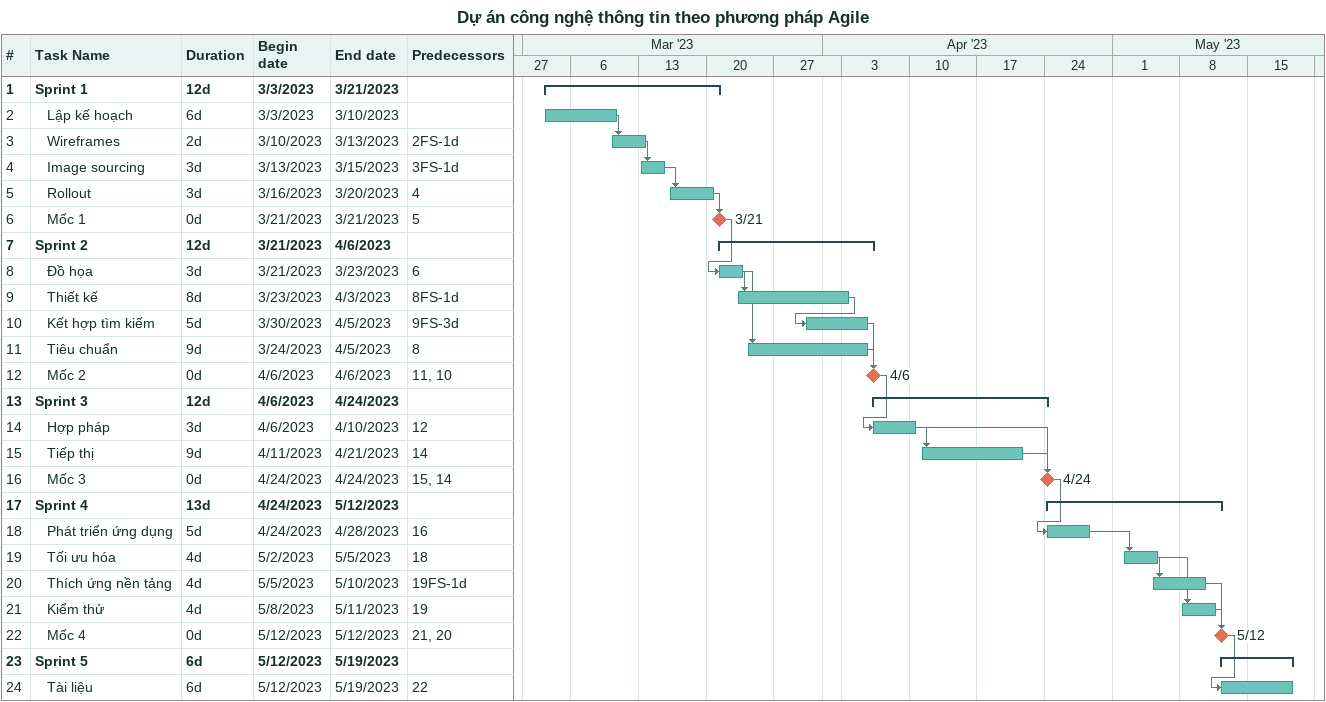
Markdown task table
Dự án công nghệ thông tin theo phương pháp Agile

| ID | Level | Task | Duration | Start | Finish | Predecessors |
|---|---|---|---|---|---|---|
| 1 | 1 | **Sprint 1** | 12d | 2023-03-03 | 2023-03-21 |  |
| 2 | 2 | Lập kế hoạch | 6d | 2023-03-03 | 2023-03-10 |  |
| 3 | 2 | Wireframes | 2d | 2023-03-10 | 2023-03-13 | 2FS-1d |
| 4 | 2 | Image sourcing | 3d | 2023-03-13 | 2023-03-15 | 3FS-1d |
| 5 | 2 | Rollout | 3d | 2023-03-16 | 2023-03-20 | 4 |
| 6 | 2 | Mốc 1 | 0d | 2023-03-21 | 2023-03-21 | 5 |
| 7 | 1 | **Sprint 2** | 12d | 2023-03-21 | 2023-04-06 |  |
| 8 | 2 | Đồ họa | 3d | 2023-03-21 | 2023-03-23 | 6 |
| 9 | 2 | Thiết kế | 8d | 2023-03-23 | 2023-04-03 | 8FS-1d |
| 10 | 2 | Kết hợp tìm kiếm | 5d | 2023-03-30 | 2023-04-05 | 9FS-3d |
| 11 | 2 | Tiêu chuẩn | 9d | 2023-03-24 | 2023-04-05 | 8 |
| 12 | 2 | Mốc 2 | 0d | 2023-04-06 | 2023-04-06 | 11, 10 |
| 13 | 1 | **Sprint 3** | 12d | 2023-04-06 | 2023-04-24 |  |
| 14 | 2 | Hợp pháp | 3d | 2023-04-06 | 2023-04-10 | 12 |
| 15 | 2 | Tiếp thị | 9d | 2023-04-11 | 2023-04-21 | 14 |
| 16 | 2 | Mốc 3 | 0d | 2023-04-24 | 2023-04-24 | 15, 14 |
| 17 | 1 | **Sprint 4** | 13d | 2023-04-24 | 2023-05-12 |  |
| 18 | 2 | Phát triển ứng dụng | 5d | 2023-04-24 | 2023-04-28 | 16 |
| 19 | 2 | Tối ưu hóa | 4d | 2023-05-02 | 2023-05-05 | 18 |
| 20 | 2 | Thích ứng nền tảng | 4d | 2023-05-05 | 2023-05-10 | 19FS-1d |
| 21 | 2 | Kiểm thử | 4d | 2023-05-08 | 2023-05-11 | 19 |
| 22 | 2 | Mốc 4 | 0d | 2023-05-12 | 2023-05-12 | 21, 20 |
| 23 | 1 | **Sprint 5** | 6d | 2023-05-12 | 2023-05-19 |  |
| 24 | 2 | Tài liệu | 6d | 2023-05-12 | 2023-05-19 | 22 |
